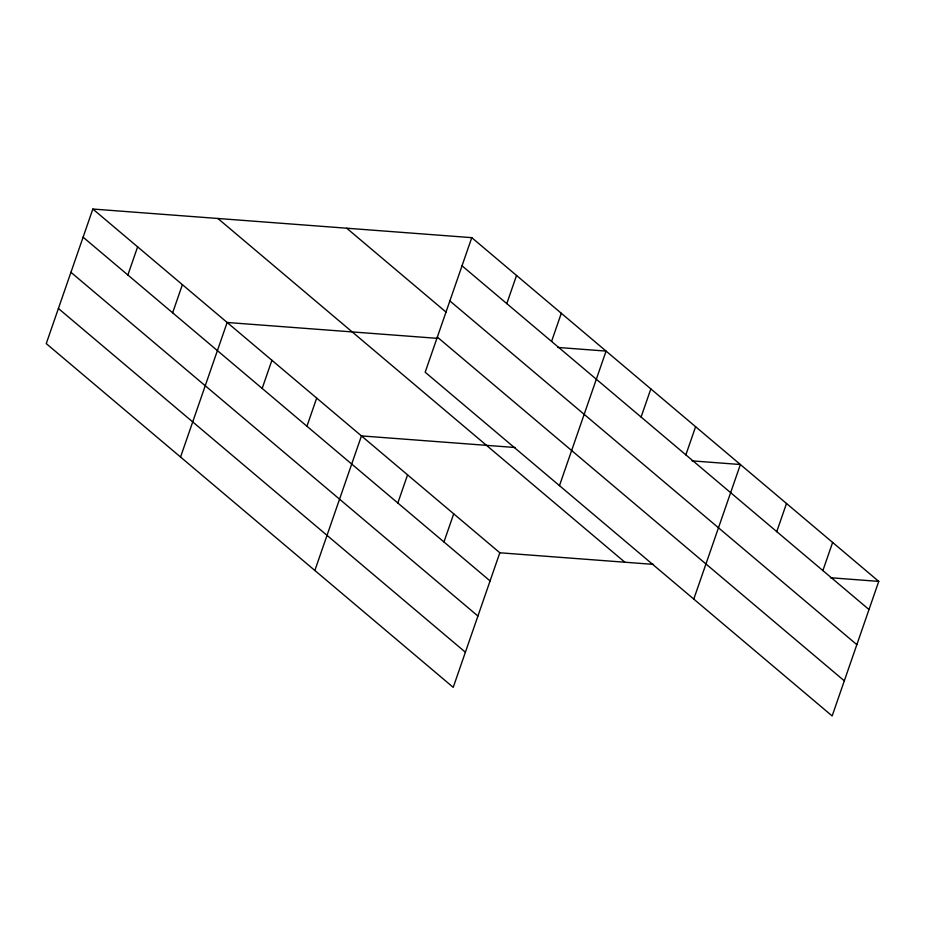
<?xml version="1.0" encoding="UTF-8"?>
<svg xmlns="http://www.w3.org/2000/svg" width="925" height="925" viewBox="0 0 925 925"><rect width="100%" height="100%" fill="white"/><g stroke="black" fill="none" stroke-linecap="round" stroke-linejoin="round"><path stroke-width="1.39" d="M92.847 209.038L46.25 343.603L453.227 687.344L499.824 552.78L92.847 209.038L471.773 237.656L878.75 581.397L832.153 715.962L425.176 372.22L471.773 237.656M127.87 275.002L137.617 246.859M172.64 312.812L182.387 284.669M180.548 457.042L227.145 322.478L436.658 338.296M262.168 388.431L271.915 360.288M306.938 426.24L316.685 398.097M314.858 570.471L361.455 435.906L515.132 447.515M397.831 503.003L407.578 474.86M506.796 303.608L516.543 275.465M443.954 541.969L453.701 513.826M551.566 341.417L561.302 313.274M559.475 485.648L606.072 351.095L557.763 347.442M641.094 417.048L650.842 388.905M685.864 454.857L695.612 426.714M693.785 599.088L740.382 464.523L692.062 460.87M776.757 531.621L786.504 503.478M822.88 570.575L832.627 542.432M499.824 552.78L653.501 564.389M830.442 577.743L878.75 581.397M462.026 265.799L869.003 609.54M449.862 300.914L856.839 644.656M346.725 228.221L446.093 312.141M437.34 337.105L844.317 680.835M217.895 218.485L624.872 562.227M83.1 237.182L490.077 580.923M70.936 272.308L477.924 616.038M58.414 308.488L465.391 652.218"/></g></svg>
